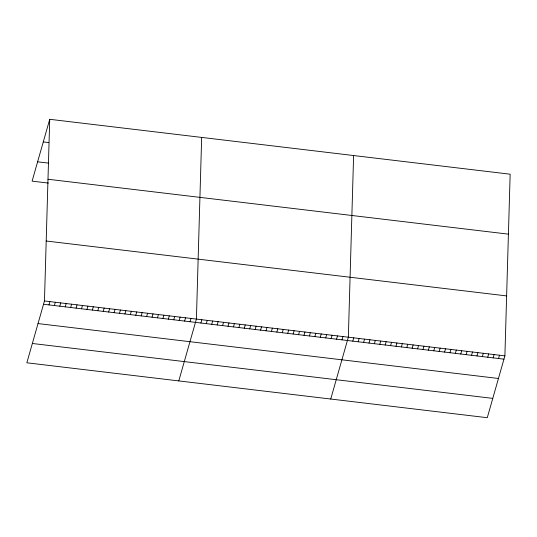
<?xml version="1.0" encoding="UTF-8"?>
<svg xmlns="http://www.w3.org/2000/svg" width="537" height="537" viewBox="0 0 537 537"><rect width="100%" height="100%" fill="white"/><g stroke="black" fill="none" stroke-linecap="round" stroke-linejoin="round"><path stroke-width="0.81" d="M44.464 300.962L49.726 119.301L510.15 174.203L504.894 355.863L487.274 417.699L26.85 362.797L44.464 300.962L504.894 355.863M201.664 137.418L196.408 319.079L178.787 380.914M353.608 155.535L348.345 337.196L330.732 399.031M49.726 119.301L32.106 181.137L48.39 183.077M48.954 304.909L49.894 301.613M54.378 305.553L55.318 302.257M59.802 306.204L60.741 302.902M65.232 306.849L66.172 303.553M70.656 307.493L71.596 304.197M76.086 308.144L77.026 304.848M81.51 308.788L82.45 305.493M86.94 309.44L87.873 306.137M92.364 310.084L93.304 306.788M97.788 310.728L98.727 307.433M103.218 311.379L104.158 308.077M108.642 312.024L109.582 308.728M114.072 312.675L115.012 309.372M119.496 313.319L120.436 310.024M124.92 313.964L125.859 310.668M130.35 314.615L131.29 311.312M135.774 315.259L136.713 311.963M141.204 315.904L142.144 312.608M146.628 316.555L147.568 313.259M152.052 317.199L152.991 313.903M157.482 317.85L158.422 314.548M162.906 318.495L163.845 315.199M168.336 319.139L169.276 315.843M173.76 319.79L174.7 316.494M179.183 320.435L180.123 317.139M184.614 321.086L185.554 317.783M190.038 321.73L190.977 318.434M200.892 323.026L201.831 319.73M206.322 323.67L207.255 320.374M211.746 324.321L212.686 321.019M217.17 324.966L218.109 321.67M222.6 325.61L223.54 322.314M228.024 326.261L228.963 322.959M233.454 326.905L234.394 323.61M238.878 327.557L239.817 324.254M244.301 328.201L245.241 324.905M249.732 328.845L250.672 325.55M255.156 329.496L256.095 326.194M260.586 330.141L261.526 326.845M266.01 330.785L266.949 327.489M271.433 331.436L272.373 328.141M276.864 332.081L277.804 328.785M282.287 332.732L283.227 329.429M287.718 333.376L288.658 330.08M293.142 334.021L294.081 330.725M298.572 334.672L299.505 331.376M303.996 335.316L304.935 332.02M309.419 335.967L310.359 332.665M314.85 336.612L315.79 333.316M320.274 337.256L321.213 333.96M325.704 337.907L326.644 334.611M331.128 338.552L332.067 335.256M336.551 339.203L337.491 335.9M341.982 339.847L342.921 336.551M352.802 341.136L353.742 337.84M358.206 341.78L359.146 338.485M363.603 342.425L364.542 339.129M369 343.069L369.939 339.773M374.396 343.714L375.336 340.418M379.793 344.358L380.733 341.055M385.197 345.002L386.13 341.7M390.594 345.64L391.533 342.344M395.991 346.284L396.93 342.989M401.387 346.929L402.327 343.633M406.784 347.573L407.724 344.277M412.181 348.218L413.121 344.922M417.585 348.862L418.524 345.566M422.981 349.506L423.921 346.204M428.378 350.151L429.318 346.848M433.775 350.795L434.715 347.493M439.172 351.433L440.112 348.137M444.576 352.077L445.515 348.781M449.972 352.722L450.912 349.426M455.369 353.366L456.309 350.07M460.766 354.011L461.706 350.715M466.163 354.655L467.103 351.359M471.567 355.299L472.5 351.997M476.963 355.944L477.903 352.641M482.36 356.588L483.3 353.286M487.757 357.226L488.697 353.93M493.154 357.87L494.094 354.574M498.551 358.515L499.491 355.219M43.282 141.916L48.706 142.567M37.61 161.818L48.464 163.114M47.988 179.251L508.411 234.145M46.202 241.012L506.626 295.914M43.524 304.257L503.954 359.159M38.02 323.576L498.45 378.478M32.354 343.479L492.778 398.38"/></g></svg>
